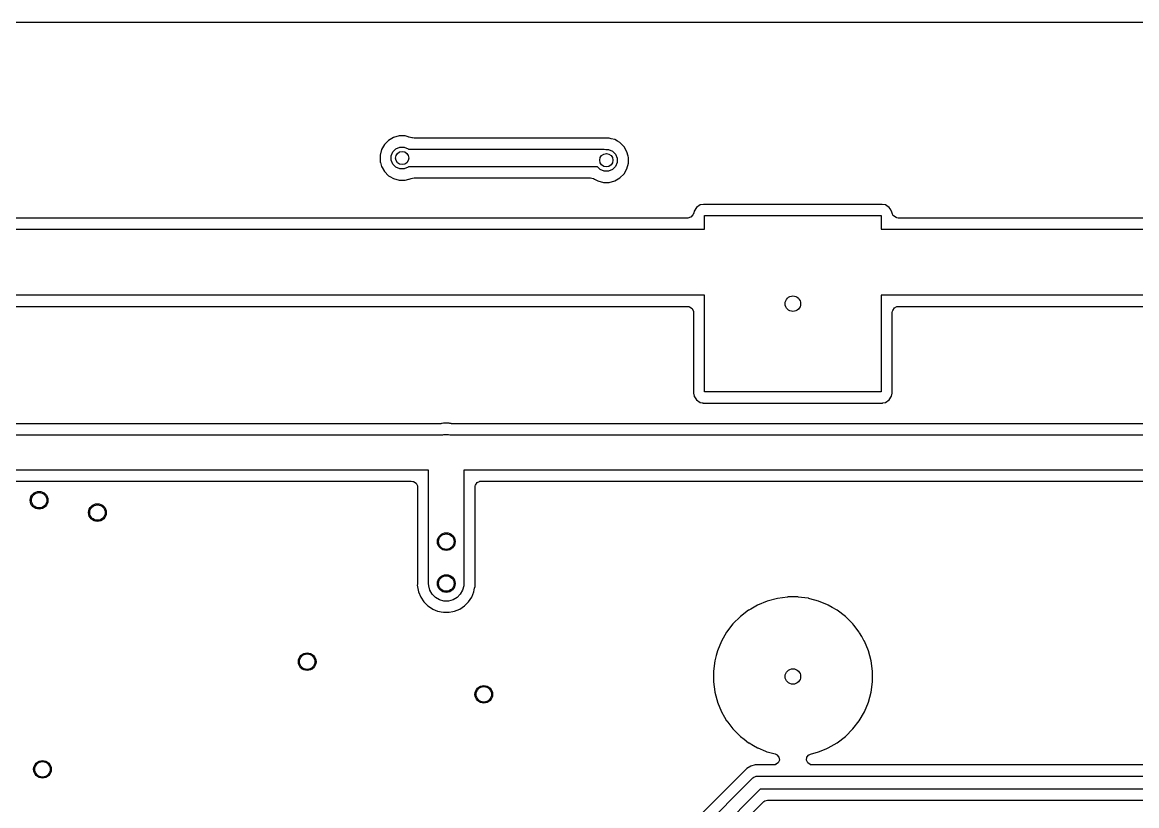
# Model space of a CAD drawing. Header units: inches. Extents: x 0.01 to 5.35, y 0.01 to 3.37.
# Drawn here: x 2.364 to 3.357, y 2.669 to 3.368 of the extents above; entities that cross this region are included whole.
import ezdxf

# ---------------------------------------------------------------- set-up
doc = ezdxf.new("R2010")
doc.units = ezdxf.units.IN
doc.header["$MEASUREMENT"] = 0
doc.layers.add('BLACK', color=250, linetype='CONTINUOUS')

msp = doc.modelspace()

# ---------------------------------------------------------------- linework, layer by layer
at = {"layer": 'BLACK', "linetype": 'CONTINUOUS'}
for p, q in [((0.01724, 3.36817), (5.3429, 3.36817)), ((2.69011, 3.26285), (2.68644, 3.25919)), ((2.6946, 3.26545), (2.69011, 3.26285)), ((2.69011, 3.26285), (2.69011, 3.26285)), ((2.69011, 3.26285), (2.69011, 3.26285)), ((2.69961, 3.26679), (2.6946, 3.26545)), ((2.6946, 3.26545), (2.6946, 3.26545)), ((2.7048, 3.26679), (2.69961, 3.26679)), ((2.70762, 3.26604), (2.7048, 3.26679)), ((2.7048, 3.26679), (2.7048, 3.26679)), ((2.70833, 3.26584), (2.70762, 3.26604)), ((2.70853, 3.26581), (2.70833, 3.26584)), ((2.71098, 3.26515), (2.70853, 3.26581)), ((2.71158, 3.26499), (2.71098, 3.26515)), ((2.71284, 3.26482), (2.71158, 3.26499)), ((2.88689, 3.26482), (2.71284, 3.26482)), ((2.88868, 3.26434), (2.88689, 3.26482)), ((2.88689, 3.26482), (2.88689, 3.26482)), ((2.88689, 3.26482), (2.88689, 3.26482)), ((2.8919, 3.26348), (2.88868, 3.26434)), ((2.88868, 3.26434), (2.88868, 3.26434)), ((2.89414, 3.26218), (2.8919, 3.26348)), ((2.89639, 3.26089), (2.89414, 3.26218)), ((2.90006, 3.25722), (2.89639, 3.26089)), ((2.68384, 3.25469), (2.6825, 3.24968)), ((2.6825, 3.24968), (2.6825, 3.24449)), ((2.68644, 3.25919), (2.68384, 3.25469)), ((2.68384, 3.25469), (2.68384, 3.25469)), ((2.68384, 3.25469), (2.68384, 3.25469)), ((2.68644, 3.25919), (2.68644, 3.25919)), ((2.68644, 3.25919), (2.68644, 3.25919)), ((2.69255, 3.24901), (2.69402, 3.25255)), ((2.69402, 3.25255), (2.69674, 3.25527)), ((2.69674, 3.25527), (2.70028, 3.25674)), ((2.70028, 3.25674), (2.70412, 3.25674)), ((2.70412, 3.25674), (2.70767, 3.25527)), ((2.70767, 3.25527), (2.70798, 3.25496)), ((2.70798, 3.25496), (2.88232, 3.25496)), ((2.88232, 3.25496), (2.88386, 3.25481)), ((2.88386, 3.25481), (2.88395, 3.25477)), ((2.88395, 3.25477), (2.88621, 3.25477)), ((2.88621, 3.25477), (2.88976, 3.2533)), ((2.88976, 3.2533), (2.89248, 3.25059)), ((2.89248, 3.25059), (2.89394, 3.24704)), ((2.90265, 3.25272), (2.90006, 3.25722)), ((2.90373, 3.2487), (2.90265, 3.25272)), ((2.6825, 3.24449), (2.68276, 3.24351)), ((2.68276, 3.24351), (2.68289, 3.24302)), ((2.68289, 3.24302), (2.68384, 3.23948)), ((2.68384, 3.23948), (2.68441, 3.2385)), ((2.69255, 3.24517), (2.69255, 3.24901)), ((2.69402, 3.24162), (2.69255, 3.24517)), ((2.69674, 3.2389), (2.69402, 3.24162)), ((2.89248, 3.23965), (2.88976, 3.23693)), ((2.89394, 3.2432), (2.89248, 3.23965)), ((2.89394, 3.24704), (2.89394, 3.2432)), ((2.90265, 3.23751), (2.904, 3.24252)), ((2.904, 3.24771), (2.90373, 3.2487)), ((2.904, 3.24252), (2.904, 3.24771)), ((2.68441, 3.2385), (2.68644, 3.23499)), ((2.68644, 3.23499), (2.68644, 3.23499)), ((2.68644, 3.23499), (2.68644, 3.23499)), ((2.68644, 3.23499), (2.69011, 3.23132)), ((2.69011, 3.23132), (2.69011, 3.23132)), ((2.69011, 3.23132), (2.69011, 3.23132)), ((2.69011, 3.23132), (2.69181, 3.23033)), ((2.69181, 3.23033), (2.694, 3.22907)), ((2.70028, 3.23743), (2.69674, 3.2389)), ((2.70412, 3.23743), (2.70028, 3.23743)), ((2.70767, 3.2389), (2.70412, 3.23743)), ((2.70798, 3.23921), (2.70767, 3.2389)), ((2.87654, 3.23921), (2.70798, 3.23921)), ((2.87882, 3.23693), (2.87654, 3.23921)), ((2.88237, 3.23546), (2.87882, 3.23693)), ((2.88621, 3.23546), (2.88237, 3.23546)), ((2.88976, 3.23693), (2.88621, 3.23546)), ((2.89639, 3.22935), (2.90006, 3.23302)), ((2.90006, 3.23302), (2.90265, 3.23751)), ((2.694, 3.22907), (2.69439, 3.22885)), ((2.69439, 3.22885), (2.69439, 3.22885)), ((2.69439, 3.22885), (2.69439, 3.22885)), ((2.69439, 3.22885), (2.6946, 3.22872)), ((2.6946, 3.22872), (2.6946, 3.22872)), ((2.6946, 3.22872), (2.69961, 3.22738)), ((2.69961, 3.22738), (2.69961, 3.22738)), ((2.69961, 3.22738), (2.7048, 3.22738)), ((2.7048, 3.22738), (2.70833, 3.22833)), ((2.7048, 3.22738), (2.7048, 3.22738)), ((2.70833, 3.22833), (2.70838, 3.22833)), ((2.70838, 3.22833), (2.71013, 3.22879)), ((2.71013, 3.22879), (2.71158, 3.22918)), ((2.71013, 3.22879), (2.71013, 3.22879)), ((2.71158, 3.22918), (2.71284, 3.22935)), ((2.71284, 3.22935), (2.87024, 3.22935)), ((2.87024, 3.22935), (2.8715, 3.22918)), ((2.8715, 3.22918), (2.8727, 3.22886)), ((2.8727, 3.22886), (2.87388, 3.22837)), ((2.87388, 3.22837), (2.87669, 3.22676)), ((2.87669, 3.22676), (2.8817, 3.22541)), ((2.8817, 3.22541), (2.8817, 3.22541)), ((2.8817, 3.22541), (2.88689, 3.22541)), ((2.88689, 3.22541), (2.8919, 3.22676)), ((2.88689, 3.22541), (2.88689, 3.22541)), ((2.8919, 3.22676), (2.89639, 3.22935)), ((2.9626, 3.19975), (2.96229, 3.19818)), ((2.96478, 3.20302), (2.9626, 3.19975)), ((2.9626, 3.19975), (2.9626, 3.19975)), ((2.9626, 3.19975), (2.9626, 3.19975)), ((2.96804, 3.2052), (2.96478, 3.20302)), ((2.97092, 3.20577), (2.96804, 3.2052)), ((2.96804, 3.2052), (2.96804, 3.2052)), ((2.96804, 3.2052), (2.96804, 3.2052)), ((3.13034, 3.20577), (2.97092, 3.20577)), ((2.97092, 3.20577), (2.97092, 3.20577)), ((2.97092, 3.20577), (2.97092, 3.20577)), ((3.13322, 3.2052), (3.13034, 3.20577)), ((3.13034, 3.20577), (3.13034, 3.20577)), ((3.13034, 3.20577), (3.13034, 3.20577)), ((3.1343, 3.20447), (3.13322, 3.2052)), ((3.13322, 3.2052), (3.13322, 3.2052)), ((3.13322, 3.2052), (3.13322, 3.2052)), ((3.13322, 3.2052), (3.13322, 3.2052)), ((3.13322, 3.2052), (3.13322, 3.2052)), ((3.13648, 3.20302), (3.1343, 3.20447)), ((3.13734, 3.20172), (3.13648, 3.20302)), ((3.13866, 3.19975), (3.13734, 3.20172)), ((3.13902, 3.19793), (3.13866, 3.19975)), ((3.13866, 3.19975), (3.13866, 3.19975)), ((2.95696, 3.19356), (2.29049, 3.19356)), ((2.95938, 3.1942), (2.95696, 3.19356)), ((2.95963, 3.19435), (2.95938, 3.1942)), ((2.96154, 3.19632), (2.95963, 3.19435)), ((2.96182, 3.19687), (2.96154, 3.19632)), ((2.96229, 3.19818), (2.96182, 3.19687)), ((2.97189, 3.1837), (2.97189, 3.19591)), ((2.97189, 3.19591), (3.12937, 3.19591)), ((3.12937, 3.19591), (3.12937, 3.1837)), ((3.13903, 3.19788), (3.13902, 3.19793)), ((3.14013, 3.19564), (3.13903, 3.19788)), ((3.14032, 3.19542), (3.14013, 3.19564)), ((3.14263, 3.19393), (3.14032, 3.19542)), ((3.14322, 3.19376), (3.14263, 3.19393)), ((3.1446, 3.19356), (3.14322, 3.19376)), ((3.7168, 3.19356), (3.1446, 3.19356)), ((2.27504, 3.1837), (2.97189, 3.1837)), ((3.12937, 3.1837), (3.73173, 3.1837)), ((2.97189, 3.12465), (2.27504, 3.12465)), ((2.97189, 3.03843), (2.97189, 3.12465)), ((3.73173, 3.12465), (3.12937, 3.12465)), ((3.12937, 3.12465), (3.12937, 3.03843)), ((2.29031, 3.11478), (2.95644, 3.11478)), ((2.95644, 3.11478), (2.95782, 3.11459)), ((2.95782, 3.11459), (2.95841, 3.11441)), ((2.95841, 3.11441), (2.96072, 3.11293)), ((2.96072, 3.11293), (2.96077, 3.11287)), ((2.96077, 3.11287), (2.96185, 3.11071)), ((2.96185, 3.11071), (2.96192, 3.11041)), ((2.96192, 3.11041), (2.96203, 3.10938)), ((3.13923, 3.1092), (3.13943, 3.11058)), ((3.13943, 3.11058), (3.1396, 3.11117)), ((3.1396, 3.11117), (3.14109, 3.11348)), ((3.14109, 3.11348), (3.14114, 3.11353)), ((3.14114, 3.11353), (3.1433, 3.11461)), ((3.1433, 3.11461), (3.1436, 3.11467)), ((3.1436, 3.11467), (3.14464, 3.11478)), ((3.14464, 3.11478), (3.71629, 3.11478)), ((2.96203, 3.10938), (2.96203, 3.03745)), ((3.13923, 3.03745), (3.13923, 3.1092)), ((2.96203, 3.03745), (2.96203, 3.03745)), ((2.96203, 3.03745), (2.96203, 3.03745)), ((2.96203, 3.03745), (2.9626, 3.03458)), ((2.9626, 3.03458), (2.9626, 3.03458)), ((2.9626, 3.03458), (2.9626, 3.03458)), ((2.9626, 3.03458), (2.96274, 3.03434)), ((2.96274, 3.03434), (2.96287, 3.03418)), ((2.96287, 3.03418), (2.96478, 3.03131)), ((2.96478, 3.03131), (2.96804, 3.02914)), ((3.12937, 3.03843), (2.97189, 3.03843)), ((3.13322, 3.02914), (3.13648, 3.03131)), ((3.13648, 3.03131), (3.13866, 3.03458)), ((3.13866, 3.03458), (3.13923, 3.03745)), ((2.96804, 3.02914), (2.96804, 3.02914)), ((2.96804, 3.02914), (2.96804, 3.02914)), ((2.96804, 3.02914), (2.96804, 3.02914)), ((2.96804, 3.02914), (2.96804, 3.02914)), ((2.96804, 3.02914), (2.96804, 3.02913)), ((2.96804, 3.02913), (2.96804, 3.02913)), ((2.96804, 3.02913), (2.9698, 3.02878)), ((2.9698, 3.02878), (2.97062, 3.02862)), ((2.97062, 3.02862), (2.97072, 3.02859)), ((2.97072, 3.02859), (2.97092, 3.02856)), ((2.97092, 3.02856), (3.13034, 3.02856)), ((3.13034, 3.02856), (3.1305, 3.02856)), ((3.1305, 3.02856), (3.13081, 3.02866)), ((3.13081, 3.02866), (3.13322, 3.02914)), ((2.73635, 3.0101), (1.28826, 3.0101)), ((2.73683, 3.01012), (2.73635, 3.0101)), ((2.73731, 3.01017), (2.73683, 3.01012)), ((2.73778, 3.01024), (2.73731, 3.01017)), ((2.73905, 3.01049), (2.73778, 3.01024)), ((2.7441, 3.01049), (2.73905, 3.01049)), ((2.73905, 3.01049), (2.73905, 3.01049)), ((2.73905, 3.01049), (2.73905, 3.01049)), ((2.74479, 3.01035), (2.7441, 3.01049)), ((2.7441, 3.01049), (2.7441, 3.01049)), ((2.7441, 3.01049), (2.7441, 3.01049)), ((2.74537, 3.01024), (2.74479, 3.01035)), ((2.74584, 3.01017), (2.74537, 3.01024)), ((2.74632, 3.01012), (2.74584, 3.01017)), ((2.7468, 3.0101), (2.74632, 3.01012)), ((3.77756, 3.0101), (2.7468, 3.0101)), ((2.0152, 3.00024), (2.73855, 3.00024)), ((2.73855, 3.00024), (2.73952, 3.0005)), ((2.73952, 3.0005), (2.74363, 3.0005)), ((2.74363, 3.0005), (2.7446, 3.00024)), ((2.7446, 3.00024), (3.77504, 3.00024)), ((2.72583, 2.96874), (2.03094, 2.96874)), ((2.72583, 2.90496), (2.72583, 2.96874)), ((3.77504, 2.96874), (2.75732, 2.96874)), ((2.75732, 2.96874), (2.75732, 2.90496)), ((2.04621, 2.95888), (2.71038, 2.95888)), ((2.71038, 2.95888), (2.71176, 2.95868)), ((2.71176, 2.95868), (2.71235, 2.95851)), ((2.71235, 2.95851), (2.71466, 2.95702)), ((2.71466, 2.95702), (2.71471, 2.95697)), ((2.71471, 2.95697), (2.71579, 2.95481)), ((2.71579, 2.95481), (2.71585, 2.95451)), ((2.71585, 2.95451), (2.71596, 2.95347)), ((2.71596, 2.95347), (2.71596, 2.86678)), ((2.76719, 2.95329), (2.76738, 2.95467)), ((2.76719, 2.86504), (2.76719, 2.95329)), ((2.76738, 2.95467), (2.76756, 2.95526)), ((2.76756, 2.95526), (2.76904, 2.95757)), ((2.76904, 2.95757), (2.7691, 2.95762)), ((2.7691, 2.95762), (2.77126, 2.9587)), ((2.77126, 2.9587), (2.77155, 2.95877)), ((2.77155, 2.95877), (2.77259, 2.95888)), ((2.77259, 2.95888), (3.77487, 2.95888)), ((2.72583, 2.86756), (2.72583, 2.90496)), ((2.75732, 2.90496), (2.75732, 2.86756)), ((2.71596, 2.86678), (2.71576, 2.86608)), ((2.71576, 2.86608), (2.71695, 2.86009)), ((2.72596, 2.8655), (2.72583, 2.86756)), ((2.72703, 2.86153), (2.72596, 2.8655)), ((2.75719, 2.8655), (2.75612, 2.86153)), ((2.75732, 2.86756), (2.75719, 2.8655)), ((2.7662, 2.86009), (2.76656, 2.86188)), ((2.76656, 2.86188), (2.76688, 2.86352)), ((2.76656, 2.86188), (2.76656, 2.86188)), ((2.76688, 2.86352), (2.76719, 2.86504)), ((2.71695, 2.86009), (2.71695, 2.86009)), ((2.71695, 2.86009), (2.71695, 2.86009)), ((2.71695, 2.86009), (2.71888, 2.85543)), ((2.71888, 2.85543), (2.71888, 2.85543)), ((2.71888, 2.85543), (2.72168, 2.85123)), ((2.72908, 2.85797), (2.72703, 2.86153)), ((2.73199, 2.85507), (2.72908, 2.85797)), ((2.73555, 2.85301), (2.73199, 2.85507)), ((2.73952, 2.85195), (2.73555, 2.85301)), ((2.74363, 2.85195), (2.73952, 2.85195)), ((2.7476, 2.85301), (2.74363, 2.85195)), ((2.75116, 2.85507), (2.7476, 2.85301)), ((2.75407, 2.85797), (2.75116, 2.85507)), ((2.75612, 2.86153), (2.75407, 2.85797)), ((2.76147, 2.85123), (2.76427, 2.85543)), ((2.76427, 2.85543), (2.7662, 2.86009)), ((2.7662, 2.86009), (2.7662, 2.86009)), ((2.7662, 2.86009), (2.7662, 2.86009)), ((3.0278, 2.85195), (3.01921, 2.8484)), ((3.03677, 2.85436), (3.0278, 2.85195)), ((3.04571, 2.85553), (3.03677, 2.85436)), ((3.04574, 2.85554), (3.04571, 2.85553)), ((3.04598, 2.85557), (3.04574, 2.85554)), ((3.05528, 2.85557), (3.04598, 2.85557)), ((3.04598, 2.85557), (3.04598, 2.85557)), ((3.04598, 2.85557), (3.04598, 2.85557)), ((3.05535, 2.85556), (3.05528, 2.85557)), ((3.05528, 2.85557), (3.05528, 2.85557)), ((3.05528, 2.85557), (3.05528, 2.85557)), ((3.06417, 2.8544), (3.05535, 2.85556)), ((3.06449, 2.85438), (3.06417, 2.8544)), ((3.0648, 2.85428), (3.06449, 2.85438)), ((3.06578, 2.85401), (3.0648, 2.85428)), ((3.07346, 2.85195), (3.06578, 2.85401)), ((3.06578, 2.85401), (3.06578, 2.85401)), ((3.08156, 2.8486), (3.07346, 2.85195)), ((2.72168, 2.85123), (2.72168, 2.85123)), ((2.72168, 2.85123), (2.72168, 2.85123)), ((2.72168, 2.85123), (2.72525, 2.84767)), ((2.72525, 2.84767), (2.72525, 2.84767)), ((2.72525, 2.84767), (2.72525, 2.84767)), ((2.72525, 2.84767), (2.72849, 2.8455)), ((2.72849, 2.8455), (2.72944, 2.84486)), ((2.72944, 2.84486), (2.72944, 2.84486)), ((2.72944, 2.84486), (2.72944, 2.84486)), ((2.72944, 2.84486), (2.73388, 2.84302)), ((2.73388, 2.84302), (2.73406, 2.84294)), ((2.73406, 2.84294), (2.7341, 2.84293)), ((2.7341, 2.84293), (2.7341, 2.84293)), ((2.7341, 2.84293), (2.7341, 2.84293)), ((2.7341, 2.84293), (2.7341, 2.84293)), ((2.7341, 2.84293), (2.7341, 2.84293)), ((2.7341, 2.84293), (2.73711, 2.84234)), ((2.73711, 2.84234), (2.73905, 2.84195)), ((2.73905, 2.84195), (2.7441, 2.84195)), ((2.7441, 2.84195), (2.74743, 2.84261)), ((2.7441, 2.84195), (2.7441, 2.84195)), ((2.74743, 2.84261), (2.74905, 2.84293)), ((2.74905, 2.84293), (2.75371, 2.84486)), ((2.75371, 2.84486), (2.7579, 2.84767)), ((2.7579, 2.84767), (2.76147, 2.85123)), ((3.01116, 2.84375), (3.00379, 2.83809)), ((3.01127, 2.84381), (3.01116, 2.84375)), ((3.01309, 2.84486), (3.01127, 2.84381)), ((3.01127, 2.84381), (3.01127, 2.84381)), ((3.01921, 2.8484), (3.01309, 2.84486)), ((3.01309, 2.84486), (3.01309, 2.84486)), ((3.01921, 2.8484), (3.01921, 2.8484)), ((3.01921, 2.8484), (3.01921, 2.8484)), ((3.08205, 2.8484), (3.08156, 2.8486)), ((3.08565, 2.84632), (3.08205, 2.8484)), ((3.08205, 2.8484), (3.08205, 2.8484)), ((3.08205, 2.8484), (3.08205, 2.8484)), ((3.08205, 2.8484), (3.08205, 2.8484)), ((3.09001, 2.8438), (3.08565, 2.84632)), ((3.08565, 2.84632), (3.08565, 2.84632)), ((3.0901, 2.84375), (3.09001, 2.8438)), ((3.09011, 2.84374), (3.0901, 2.84375)), ((3.09016, 2.8437), (3.09011, 2.84374)), ((3.09747, 2.83809), (3.09016, 2.8437)), ((3.00379, 2.83809), (2.99722, 2.83152)), ((3.00379, 2.83809), (3.00379, 2.83809)), ((3.00379, 2.83809), (3.00379, 2.83809)), ((3.10404, 2.83152), (3.09747, 2.83809)), ((3.09747, 2.83809), (3.09747, 2.83809)), ((3.09747, 2.83809), (3.09747, 2.83809)), ((3.09747, 2.83809), (3.09747, 2.83809)), ((2.99156, 2.82415), (2.98692, 2.8161)), ((2.99722, 2.83152), (2.99156, 2.82415)), ((2.99156, 2.82415), (2.99156, 2.82415)), ((2.99722, 2.83152), (2.99722, 2.83152)), ((2.99722, 2.83152), (2.99722, 2.83152)), ((3.10491, 2.83039), (3.10404, 2.83152)), ((3.10404, 2.83152), (3.10404, 2.83152)), ((3.1097, 2.82415), (3.10491, 2.83039)), ((3.10491, 2.83039), (3.10491, 2.83039)), ((3.11004, 2.82355), (3.1097, 2.82415)), ((3.11198, 2.82019), (3.11004, 2.82355)), ((2.98692, 2.8161), (2.98336, 2.80752)), ((2.98692, 2.8161), (2.98692, 2.8161)), ((3.11426, 2.81624), (3.11198, 2.82019)), ((3.11198, 2.82019), (3.11198, 2.82019)), ((3.11431, 2.81617), (3.11426, 2.81624)), ((3.11434, 2.81611), (3.11431, 2.81617)), ((3.11435, 2.81609), (3.11434, 2.81611)), ((3.1179, 2.80752), (3.11435, 2.81609)), ((2.98225, 2.80339), (2.98096, 2.79854)), ((2.98336, 2.80752), (2.98225, 2.80339)), ((3.1203, 2.79854), (3.1179, 2.80752)), ((2.98096, 2.79854), (2.97974, 2.78933)), ((3.12152, 2.78933), (3.1203, 2.79854)), ((2.97974, 2.78933), (2.97974, 2.78933)), ((2.97974, 2.78933), (2.97974, 2.78004)), ((3.12152, 2.78004), (3.12152, 2.78933)), ((2.97974, 2.78004), (2.97974, 2.78004)), ((2.97974, 2.78004), (2.98093, 2.77102)), ((3.1203, 2.77083), (3.12152, 2.78004)), ((2.98093, 2.77102), (2.98096, 2.77083)), ((2.98096, 2.77083), (2.98096, 2.77083)), ((2.98096, 2.77083), (2.98278, 2.76402)), ((2.98278, 2.76402), (2.98331, 2.76205)), ((3.1179, 2.76185), (3.1203, 2.77083)), ((2.98331, 2.76205), (2.98336, 2.76185)), ((2.98336, 2.76185), (2.98336, 2.76185)), ((2.98336, 2.76185), (2.98692, 2.75327)), ((2.98692, 2.75327), (2.98692, 2.75327)), ((2.98692, 2.75327), (2.98971, 2.74843)), ((3.1097, 2.74522), (3.11434, 2.75327)), ((3.11434, 2.75327), (3.1179, 2.76185)), ((2.98971, 2.74843), (2.98971, 2.74843)), ((2.98971, 2.74843), (2.99156, 2.74522)), ((2.99156, 2.74522), (2.99156, 2.74522)), ((2.99156, 2.74522), (2.99157, 2.74521)), ((2.99157, 2.74521), (2.99161, 2.74516)), ((2.99161, 2.74516), (2.99722, 2.73785)), ((3.10404, 2.73785), (3.1097, 2.74522)), ((2.99722, 2.73785), (2.99722, 2.73785)), ((2.99722, 2.73785), (2.99722, 2.73785)), ((2.99722, 2.73785), (2.99722, 2.73785)), ((2.99722, 2.73785), (3.00379, 2.73128)), ((3.09747, 2.73128), (3.10404, 2.73785)), ((3.00379, 2.73128), (3.00379, 2.73128)), ((3.00379, 2.73128), (3.00379, 2.73128)), ((3.00379, 2.73128), (3.00379, 2.73128)), ((3.00379, 2.73128), (3.00715, 2.7287)), ((3.00715, 2.7287), (3.01116, 2.72562)), ((3.01116, 2.72562), (3.0116, 2.72537)), ((3.0116, 2.72537), (3.01552, 2.72311)), ((3.01552, 2.72311), (3.01552, 2.72311)), ((3.01552, 2.72311), (3.01907, 2.72105)), ((3.08205, 2.72097), (3.0901, 2.72562)), ((3.0901, 2.72562), (3.09747, 2.73128)), ((3.01907, 2.72105), (3.01914, 2.72101)), ((3.01914, 2.72101), (3.0192, 2.72098)), ((3.0192, 2.72098), (3.01923, 2.72096)), ((3.01923, 2.72096), (3.02632, 2.71803)), ((3.02632, 2.71803), (3.02732, 2.71761)), ((3.02732, 2.71761), (3.0278, 2.71742)), ((3.0278, 2.71742), (3.03478, 2.71555)), ((3.03478, 2.71555), (3.03605, 2.715)), ((3.03605, 2.715), (3.03618, 2.71492)), ((3.03618, 2.71492), (3.03626, 2.71488)), ((3.03626, 2.71488), (3.03811, 2.71284)), ((3.03811, 2.71284), (3.03856, 2.71013)), ((3.06271, 2.71002), (3.0631, 2.71275)), ((3.0631, 2.71275), (3.0649, 2.71482)), ((3.0649, 2.71482), (3.06494, 2.71485)), ((3.06494, 2.71485), (3.06506, 2.71492)), ((3.06506, 2.71492), (3.06643, 2.71553)), ((3.06643, 2.71553), (3.07346, 2.71742)), ((3.07346, 2.71742), (3.08017, 2.7202)), ((3.08017, 2.7202), (3.08205, 2.72097)), ((3.08205, 2.72097), (3.08205, 2.72097)), ((3.08205, 2.72097), (3.08205, 2.72097)), ((3.01305, 2.70469), (3.00945, 2.70262)), ((3.01706, 2.70577), (3.01305, 2.70469)), ((3.01305, 2.70469), (3.01305, 2.70469)), ((3.03354, 2.70577), (3.01706, 2.70577)), ((3.03503, 2.706), (3.03354, 2.70577)), ((3.03513, 2.70603), (3.03503, 2.706)), ((3.0352, 2.70606), (3.03513, 2.70603)), ((3.03748, 2.7076), (3.0352, 2.70606)), ((3.03856, 2.71013), (3.03748, 2.7076)), ((3.06385, 2.70752), (3.06271, 2.71002)), ((3.06617, 2.70603), (3.06385, 2.70752)), ((3.0664, 2.70597), (3.06617, 2.70603)), ((3.06777, 2.70577), (3.0664, 2.70597)), ((3.38418, 2.70577), (3.06777, 2.70577)), ((3.00945, 2.70262), (2.84116, 2.53433)), ((2.8496, 2.52882), (3.01496, 2.69418)), ((3.00945, 2.70262), (3.00945, 2.70262)), ((3.00945, 2.70262), (3.00945, 2.70262)), ((3.01496, 2.69418), (3.01585, 2.69491)), ((3.01585, 2.69491), (3.0172, 2.69547)), ((3.0172, 2.69547), (3.01798, 2.69579)), ((3.01798, 2.69579), (3.01913, 2.69591)), ((3.01913, 2.69591), (3.3907, 2.69591)), ((3.02158, 2.68409), (2.85969, 2.5222)), ((3.39315, 2.68409), (3.02158, 2.68409)), ((3.02374, 2.67231), (3.02485, 2.67314)), ((3.02485, 2.67314), (3.02576, 2.67364)), ((3.02576, 2.67364), (3.0281, 2.67423)), ((3.0281, 2.67423), (3.39523, 2.67423)), ((2.87127, 2.51984), (3.02374, 2.67231))]:
    msp.add_line(p, q, dxfattribs=at)
at = {"layer": 'BLACK'}
for centre, radius in [((2.7022, 3.24709), 0.00591), ((2.88429, 3.24512), 0.00591), ((3.05063, 3.11717), 0.00689), ((2.37854, 2.94186), 0.00787), ((2.43054, 2.93086), 0.00787), ((2.74157, 2.90496), 0.00787), ((2.74157, 2.86756), 0.00787), ((2.61756, 2.79787), 0.00787), ((3.05063, 2.78469), 0.00689), ((3.05063, 2.78469), 0.00689), ((2.77504, 2.76874), 0.00787), ((2.38154, 2.70186), 0.00787)]:
    msp.add_circle(centre, radius, dxfattribs=at)
at = {"layer": 'WHITE'}
for centre, radius in [((2.7022, 3.24709), 0.00591), ((2.88429, 3.24512), 0.00591), ((3.05063, 3.11717), 0.00689), ((2.37854, 2.94186), 0.00689), ((2.43054, 2.93086), 0.00689), ((2.74157, 2.90496), 0.00689), ((2.74157, 2.86756), 0.00689), ((2.61756, 2.79787), 0.00689), ((2.77504, 2.76874), 0.00689), ((2.38154, 2.70186), 0.00689)]:
    msp.add_circle(centre, radius, dxfattribs=at)

doc.saveas('drawing.dxf')
